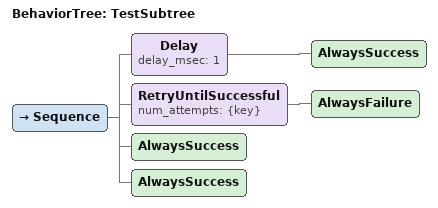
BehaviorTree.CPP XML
<?xml version="1.0"?>
<root BTCPP_format="4"  main_tree_to_execute="TestSubtree">
    <BehaviorTree ID="TestSubtree">
        <Sequence>
            <Delay delay_msec="1">
                <AlwaysSuccess/>
            </Delay>
            <RetryUntilSuccessful num_attempts="{key}">
                <AlwaysFailure/>
            </RetryUntilSuccessful>
            <AlwaysSuccess/>
            <AlwaysSuccess/>
        </Sequence>
    </BehaviorTree>
</root>
